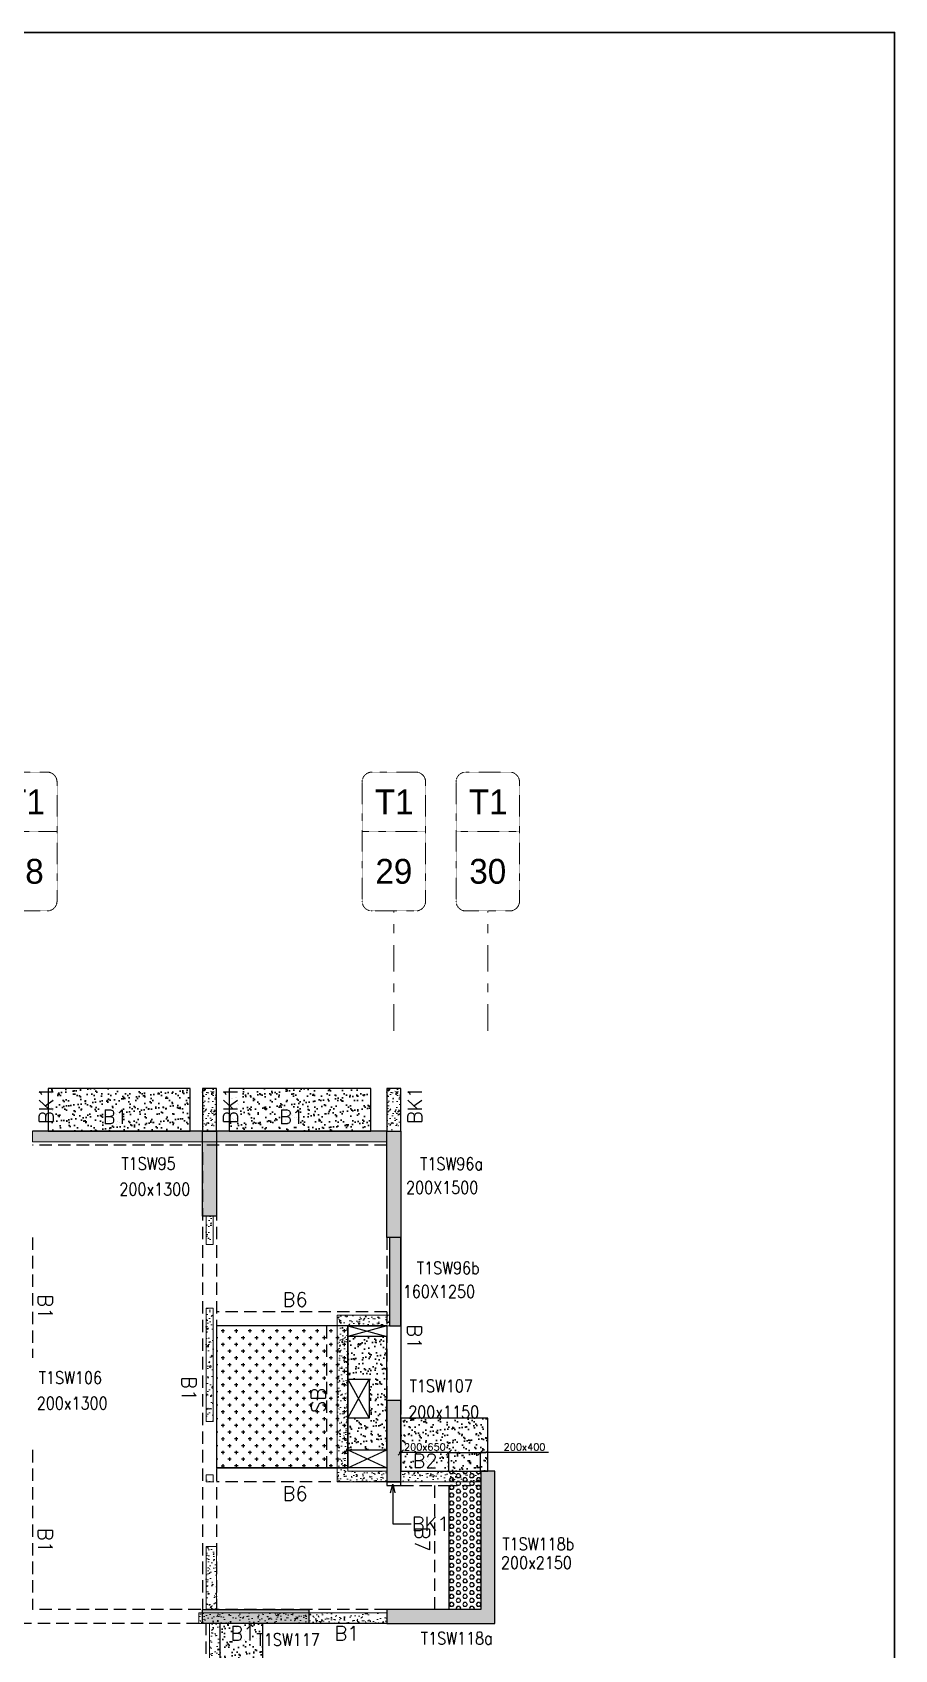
# Model space of a CAD drawing. Header units: millimetres. Extents: x 1078357 to 2594950, y -4969473 to -4636555.
# Drawn here: x 1667533 to 1679699, y -4659813 to -4636994 of the extents above; entities that cross this region are included whole.
import ezdxf
from ezdxf.enums import TextEntityAlignment as Align

# ---------------------------------------------------------------- set-up
doc = ezdxf.new("R2010")
doc.units = ezdxf.units.MM
doc.header["$PDMODE"] = 35
for name, pattern in [('CENTER', [2, 1.25, -0.25, 0.25, -0.25]), ('CONTINOUS', [0]), ('DGN STYLE 7', [8.34, 3.75, -1.67, 1.25, -1.67]), ('HIDDEN', [0.375, 0.25, -0.125]), ('New Retail block$0$CONTINOUS', [0])]:
    doc.linetypes.add(name, pattern=pattern)
doc.layers.get('0').update_dxf_attribs({"lineweight": 0})
doc.layers.get('Defpoints').update_dxf_attribs({"lineweight": 0})
for name, color, linetype, lineweight in [('A-_ANOTDIMA_D-', 6, 'Continuous', 13), ('A-_ANOTGRID_E-', 8, 'DGN STYLE 7', 13), ('Boundary', 40, 'Continuous', 30), ('COL. NO.', 30, 'Continuous', 25), ('COL. SIZE', 7, 'Continuous', 25), ('DIM', 9, 'Continuous', 25), ('GRID LINE', 8, 'Continuous', 0), ('HATCH', 8, 'Continuous', 30), ('S-NON STR RCC WALL', 8, 'Continuous', 0)]:
    doc.layers.add(name, color=color, linetype=linetype, lineweight=lineweight)
for name, color, linetype in [('B-200x325', 201, 'HIDDEN'), ('B-200x375', 41, 'HIDDEN'), ('B-200x400', 44, 'HIDDEN'), ('B-200x650', 241, 'HIDDEN'), ('B-300xSLAB THK.', 151, 'Continuous'), ('BK1-200x650', 241, 'HIDDEN'), ('DC BEAM NO.', 7, 'Continuous'), ('DROP SLAB', 8, 'Continuous'), ('S-COLUMN_SHEAR WALL', 1, 'Continuous'), ('S-PROJECTION', 54, 'New Retail block$0$CONTINOUS'), ('SLAB FOLD', 8, 'Continuous')]:
    doc.layers.add(name, color=color, linetype=linetype)
doc.styles.add('Roman', font='romans')
doc.styles.add('ROMANS', font='romans.shx', dxfattribs={"width": 0.85})
doc.styles.get("Standard").update_dxf_attribs({"font": 'Adani Regular.ttf', "height": 500})
doc.dimstyles.new('HARESH', dxfattribs={"dimtxt": 150, "dimasz": 75, "dimexe": 0, "dimexo": 0, "dimgap": 25, "dimtad": 1, "dimdec": 0, "dimdsep": 46, "dimtxsty": 'Roman', "dimblk": 'OBLIQUE', "dimcen": 225, "dimdle": 25, "dimclrd": 2, "dimclre": 2, "dimclrt": 7, "dimadec": 8, "dimazin": 1, "dimtfac": 1, "dimtdec": 0, "dimtmove": 0, "dimatfit": 0, "dimfxl": 1, "dimlwd": -1, "dimlwe": -1, "dimarcsym": 0})
pattern_1 = [(50, (-4755937.19, 23343877.28), (182.184669, -15.9390855), [19.05, -209.55]), (355, (-4755937.19, 23343877.28), (-35.2434214, 191.0568452), [15.24, -167.6405842]), (100.4514447, (-4755922, 23343875.95), (146.9412471, 175.1177519), [16.1900088, -178.0902446]), (46.1842, (-4755937.19, 23343928.08), (271.0790409, -42.042328), [28.575, -314.325]), (96.6355576, (-4755914.6, 23343924.58), (237.404134, 247.4261246), [24.2850231, -267.1356082]), (351.1841512, (-4755937.2, 23343928.08), (237.404134, 247.4261246), [22.859967, -251.459732]), (21, (-4755911.79, 23343915.38), (151.6143913, -102.2651982), [19.05, -209.55]), (326, (-4755911.79, 23343915.38), (61.8020283, 184.1879661), [15.24, -167.64]), (71.451445, (-4755899.15, 23343906.86), (213.4164193, 81.9227689), [16.1900088, -178.0899376]), (37.5, (-4755937.19, 23343877.28), (3.08860325, 84.55503887), [0, -165.608, 0, -170.18, 0, -168.275]), (7.5, (-4755937.19, 23343877.28), (66.8196625, 100.18057482), [0, -97.028, 0, -161.798, 0, -64.135]), (327.5, (-4755993.83, 23343877.28), (135.59059517, -5.728744), [0, -63.5, 0, -198.12, 0, -262.89]), (317.5, (-4756019.23, 23343877.28), (148.1291814, 25.42649103), [0, -82.55, 0, -131.572, 0, -186.69])]
pattern_2 = [(50, (-3658712.47, 18659858.1), (182.184669, -15.9390855), [19.05, -209.55]), (355, (-3658712.47, 18659858.1), (-35.2434214, 191.0568452), [15.24, -167.6405842]), (100.4514447, (-3658697.29, 18659856.77), (146.9412471, 175.1177519), [16.1900088, -178.0902446]), (46.1842, (-3658712.47, 18659908.9), (271.0790409, -42.042328), [28.575, -314.325]), (96.6355576, (-3658689.88, 18659905.4), (237.404134, 247.4261246), [24.285023, -267.135608]), (351.1841512, (-3658712.47, 18659908.9), (237.404134, 247.4261246), [22.859967, -251.459732]), (21, (-3658687.07, 18659896.2), (151.6143913, -102.2651982), [19.05, -209.55]), (326, (-3658687.07, 18659896.2), (61.8020283, 184.1879661), [15.24, -167.64]), (71.451445, (-3658674.44, 18659887.67), (213.4164193, 81.9227689), [16.1900088, -178.0899376]), (37.5, (-3658712.47, 18659858.096), (3.08860325, 84.55503887), [0, -165.608, 0, -170.18, 0, -168.275]), (7.5, (-3658712.47, 18659858.1), (66.8196625, 100.18057482), [0, -97.028, 0, -161.798, 0, -64.135]), (327.5, (-3658769.114, 18659858.096), (135.59059517, -5.728744), [0, -63.5, 0, -198.12, 0, -262.89]), (317.5, (-3658794.51, 18659858.1), (148.1291814, 25.42649103), [0, -82.55, 0, -131.572, 0, -186.69])]
pattern_3 = [(37.4701541, (-1322400.03, 9335074.12), (-4.7236114, 146.8264517), [0, -115.824, 0, -129.54, 0, -123.825]), (7.4701541, (-1322400.03, 9335074.12), (134.9689868, 214.9772528), [0, -62.484, 0, -104.394, 0, -40.005]), (327.4701541, (-1322493.75, 9335074.16), (237.2979035, 0.3075449), [0, -38.1, 0, -137.16, 0, -179.07]), (317.4701541, (-1322493.75, 9335074.16), (229.1017424, 66.759465), [0, -19.05, 0, -89.916, 0, -102.87])]

# ---------------------------------------------------------------- blocks, each defined once
blk = doc.blocks.new('_Oblique')
at = {"color": 0, "linetype": 'ByBlock', "lineweight": -2}
blk.add_line((-0.5, -0.5), (0.5, 0.5), dxfattribs=at)
blk = doc.blocks.new('*D1164')
at = {"layer": 'Defpoints', "color": 0, "ltscale": 700, "transparency": 16777216}
for p in [(1673858, -4657030), (1673408, -4657296, 0), (1673858, -4657296, 0)]:
    blk.add_point(p, dxfattribs=at)
at = {"layer": 'DIM', "color": 2, "ltscale": 700, "transparency": 16777216}
for p, q in [((1673408, -4657030), (1673333, -4657030)), ((1673408, -4657296), (1673408, -4657030)), ((1673408, -4657030), (1673858, -4657030)), ((1673408, -4657030), (1673858, -4657030)), ((1673858, -4657296), (1673858, -4657030)), ((1673858, -4657030), (1673933, -4657030)), ((1674814, -4657030), (1673858, -4657030))]:
    blk.add_line(p, q, dxfattribs=at)
at = {"layer": 'DIM', "color": 2, "ltscale": 700, "transparency": 16777216, "xscale": 75, "yscale": 75, "zscale": 75}
blk.add_blockref('_Oblique', (1673408, -4657030), dxfattribs=at)
at = {"layer": 'DIM', "color": 2, "ltscale": 700, "transparency": 16777216, "xscale": 75, "yscale": 75, "zscale": 75, "rotation": 180}
blk.add_blockref('_Oblique', (1673858, -4657030), dxfattribs=at)
at = {"layer": 'DIM', "color": 7, "ltscale": 700, "transparency": 16777216, "insert": (1674477, -4656955), "char_height": 150, "attachment_point": 5, "style": 'Roman'}
blk.add_mtext('{\\H0.666667x;200x400}', dxfattribs=at)
blk = doc.blocks.new('*D1165')
at = {"layer": 'Defpoints', "color": 0, "ltscale": 700, "transparency": 16777216}
for p in [(1672733, -4657030), (1672733, -4657296, 0), (1673408, -4657296)]:
    blk.add_point(p, dxfattribs=at)
at = {"layer": 'DIM', "color": 2, "ltscale": 700, "transparency": 16777216}
for p, q in [((1673433, -4657030), (1672708, -4657030)), ((1672733, -4657296), (1672733, -4657030)), ((1673408, -4657296), (1673408, -4657030))]:
    blk.add_line(p, q, dxfattribs=at)
at = {"layer": 'DIM', "color": 2, "ltscale": 700, "transparency": 16777216, "xscale": 75, "yscale": 75, "zscale": 75, "rotation": 180}
blk.add_blockref('_Oblique', (1672733, -4657030), dxfattribs=at)
at = {"layer": 'DIM', "color": 2, "ltscale": 700, "transparency": 16777216, "xscale": 75, "yscale": 75, "zscale": 75}
blk.add_blockref('_Oblique', (1673408, -4657030), dxfattribs=at)
at = {"layer": 'DIM', "color": 7, "ltscale": 700, "transparency": 16777216, "insert": (1673071, -4656955), "char_height": 150, "attachment_point": 5, "style": 'Roman'}
blk.add_mtext('{\\H0.666667x;200x650}', dxfattribs=at)
blk = doc.blocks.new('G$CD63B60BD')
at = {"layer": 'COL. NO.', "linetype": 'Continuous', "style": 'ROMANS', "width": 0.85}
for s, p in [('T1SW95', (85332, 15354, -320)), ('T1SW96a', (89546, 15350, -320)), ('T1SW96b', (89500, 13881, -320)), ('T1SW106', (84166, 12333, -320)), ('T1SW107', (89398, 12216, -320)), ('T1SW118b', (90707, 9987, -320)), ('T1SW117', (87238, 8637, -320)), ('T1SW118a', (89556, 8656, -320))]:
    blk.add_text(s, height=175, dxfattribs=at).set_placement(p)
at = {"layer": 'COL. SIZE', "linetype": 'Continuous', "style": 'ROMANS', "width": 0.85}
for s, p in [('200x1300', (85302, 14992, -320)), ('200X1500', (89347, 15016, -320)), ('160X1250', (89301, 13548, -320)), ('200x1300', (84137, 11973, -320)), ('200x1150', (89378, 11848, -320)), ('200x2150', (90686, 9723, -320))]:
    blk.add_text(s, height=175, dxfattribs=at).set_placement(p)
blk = doc.blocks.new('Tower grid nomenclature-ex')
at = {"layer": 'A-_ANOTGRID_E-'}
blk.add_lwpolyline([(-1250, -600), (1750, -600, 0.414214), (2000, -350), (2000, 750, 0.414214), (1750, 1000), (-1250, 1000, 0.414214), (-1500, 750), (-1500, -350, 0.414214)], format="xyb", close=True, dxfattribs=at)
blk.add_lwpolyline([(0, 1000), (0, -600)], dxfattribs=at)
at = {"layer": 'A-_ANOTGRID_E-', "flags": 8}
for p in [(-1235, 400), (1788, 400)]:
    blk.add_attdef('GRID', text='', height=625, dxfattribs=at).set_placement(p, align=Align.MIDDLE_CENTER)
blk = doc.blocks.new('T1')
at = {"layer": 'GRID LINE', "linetype": 'DGN STYLE 7', "ltscale": 100, "elevation": 0}
for points in [[(128711, -31827), (128711, -30138)], [(130036, -31827), (130036, -30138)]]:
    blk.add_lwpolyline(points, dxfattribs=at)
at = {"layer": 'GRID LINE'}
ref = blk.add_blockref('Tower grid nomenclature-ex', (123399, -29018, 0), dxfattribs=dict(at, xscale=0.56, yscale=0.56, zscale=0.56, rotation=270))
ref.add_attrib('GRID', '28', dxfattribs={"layer": 'A-_ANOTGRID_E-', "height": 350}).set_placement((123511, -29578, 0), align=Align.MIDDLE_CENTER)
ref.add_attrib('GRID', 'T1', dxfattribs={"layer": 'A-_ANOTGRID_E-', "height": 350}).set_placement((123516, -28598, 0), align=Align.MIDDLE_CENTER)
ref = blk.add_blockref('Tower grid nomenclature-ex', (128599, -29018, 0), dxfattribs=dict(at, xscale=0.56, yscale=0.56, zscale=0.56, rotation=270))
ref.add_attrib('GRID', '29', dxfattribs={"layer": 'A-_ANOTGRID_E-', "height": 350}).set_placement((128711, -29578, 0), align=Align.MIDDLE_CENTER)
ref.add_attrib('GRID', 'T1', dxfattribs={"layer": 'A-_ANOTGRID_E-', "height": 350}).set_placement((128716, -28598, 0), align=Align.MIDDLE_CENTER)
ref = blk.add_blockref('Tower grid nomenclature-ex', (129924, -29018, 0), dxfattribs=dict(at, xscale=0.56, yscale=0.56, zscale=0.56, rotation=270))
ref.add_attrib('GRID', '30', dxfattribs={"layer": 'A-_ANOTGRID_E-', "height": 350}).set_placement((130036, -29578, 0), align=Align.MIDDLE_CENTER)
ref.add_attrib('GRID', 'T1', dxfattribs={"layer": 'A-_ANOTGRID_E-', "height": 350}).set_placement((130041, -28598, 0), align=Align.MIDDLE_CENTER)

msp = doc.modelspace()

# ---------------------------------------------------------------- hatches: boundary and pattern name
at = {"layer": 'DROP SLAB'}
h = msp.add_hatch(dxfattribs=at)
h.set_pattern_fill('CROSS', color=8, scale=15, angle=0.03079)
h.set_pattern_definition([(180.03079016, (-1680958.44, 9385210.29), (-95.1987999, -95.3011726), [47.625, -142.875]), (270.03079016, (-1680982.26, 9385234.09), (95.3011726, -95.1987999), [47.625, -142.875])])
h.paths.add_polyline_path([(1671984.1, -4655246.3), (1670133.3, -4655246.3), (1670133.3, -4657246.1), (1671984.1, -4657246.1)])
at = {"layer": 'HATCH'}
h = msp.add_hatch(dxfattribs=at)
h.set_pattern_fill('AR-SAND', color=8, scale=3, angle=179.97015)
h.set_pattern_definition(pattern_3)
h.paths.add_polyline_path([(1669758.5, -4651896.1), (1667758.5, -4651896.1), (1667758.5, -4652496.1), (1669758.5, -4652496.1)])
h = msp.add_hatch(dxfattribs=at)
h.set_pattern_fill('AR-SAND', color=8, scale=3, angle=179.97015)
h.set_pattern_definition(pattern_3)
h.paths.add_polyline_path([(1672308.5, -4651896.1), (1670308.5, -4651896.1), (1670308.5, -4652496.1), (1672308.5, -4652496.1)])
h = msp.add_hatch(dxfattribs=at)
h.set_pattern_fill('AR-SAND', color=8, scale=3, angle=0.02985)
h.set_pattern_definition([(37.47015413, (-3359514.37, 18703149.29), (-4.72361136, 146.8264517), [0, -115.824, 0, -129.54, 0, -123.825]), (7.4701541, (-3359514.37, 18703149.29), (134.9689868, 214.9772528), [0, -62.484, 0, -104.394, 0, -40.005]), (327.4701541, (-3359608.1, 18703149.34), (237.2979035, 0.3075449), [0, -38.1, 0, -137.16, 0, -179.07]), (317.4701541, (-3359608.1, 18703149.34), (229.1017424, 66.759465), [0, -19.05, 0, -89.916, 0, -102.87])])
edge = h.paths.add_edge_path()
edge.add_line((1672518.6, -4655396.1), (1671984.1, -4655396.1))
edge.add_line((1671984.1, -4655396.1), (1671984.1, -4655996.1))
edge.add_line((1671984.1, -4655996.1), (1672283.3, -4655996.1))
edge.add_line((1672283.3, -4655996.1), (1672283.3, -4656546.1))
edge.add_line((1672283.3, -4656546.1), (1671983.3, -4656546.1))
edge.add_line((1671983.3, -4656546.1), (1671983.3, -4656996.1))
edge.add_line((1671983.3, -4656996.1), (1672533.3, -4656996.1))
edge.add_line((1672533.3, -4656996.1), (1672533.3, -4655396.1))
h = msp.add_hatch(dxfattribs=at)
h.set_pattern_fill('AR-SAND', color=8, scale=3, angle=179.97015)
h.set_pattern_definition([(37.4701541, (-2419624.65, 14019093.3), (-4.72361136, 146.8264517), [0, -115.824, 0, -129.54, 0, -123.825]), (7.4701541, (-2419624.65, 14019093.3), (134.9689868, 214.9772528), [0, -62.484, 0, -104.394, 0, -40.005]), (327.4701541, (-2419718.38, 14019093.35), (237.2979035, 0.3075449), [0, -38.1, 0, -137.16, 0, -179.07]), (317.4701541, (-2419718.38, 14019093.35), (229.1017424, 66.759465), [0, -19.05, 0, -89.916, 0, -102.87])])
h.paths.add_polyline_path([(1673958.3, -4656546.1), (1672733.6, -4656546.1), (1672733.6, -4657296.1), (1673958.3, -4657296.1)])
h = msp.add_hatch(dxfattribs=at)
h.set_pattern_fill('AR-SAND', color=8, scale=3, angle=179.97015)
h.set_pattern_definition([(37.4701541, (-2416449.72, 14021843.3), (-4.72361136, 146.8264517), [0, -115.824, 0, -129.54, 0, -123.825]), (7.4701541, (-2416449.72, 14021843.3), (134.9689868, 214.9772528), [0, -62.484, 0, -104.394, 0, -40.005]), (327.4701541, (-2416543.45, 14021843.35), (237.2979035, 0.3075449), [0, -38.1, 0, -137.16, 0, -179.07]), (317.4701541, (-2416543.45, 14021843.35), (229.1017424, 66.759465), [0, -19.05, 0, -89.916, 0, -102.87])])
h.paths.add_polyline_path([(1670783.5, -4659446.1), (1670183.5, -4659446.1), (1670183.5, -4661446.1), (1670783.5, -4661446.1)])
at = {"layer": 'S-COLUMN_SHEAR WALL', "lineweight": 25}
h = msp.add_hatch(color=1, dxfattribs=at)
h.dxf.hatch_style = 1
h.paths.add_polyline_path([(1669933.3, -4653696.2), (1670133.3, -4653696.2), (1670133.3, -4652496.2), (1669933.3, -4652496.2)])
at = {"layer": 'S-COLUMN_SHEAR WALL', "lineweight": 25, "extrusion": (-1.00316e-06, 2.11765e-11, 1)}
h = msp.add_hatch(color=1, dxfattribs=at)
h.dxf.hatch_style = 1
h.paths.add_polyline_path([(1672533.3, -4652496.2), (1672733.3, -4652496.2), (1672733.3, -4653996.1), (1672533.3, -4653996.1)])
at = {"layer": 'S-COLUMN_SHEAR WALL', "lineweight": 25, "extrusion": (-1.00316e-06, -2.11765e-11, 1)}
h = msp.add_hatch(color=1, dxfattribs=at)
h.dxf.hatch_style = 1
h.paths.add_polyline_path([(1672573.3, -4655246.3), (1672733.3, -4655246.3), (1672733.3, -4653996.1), (1672573.3, -4653996.1)])
at = {"layer": 'S-COLUMN_SHEAR WALL', "lineweight": 25, "extrusion": (-1.00316e-06, 2.11765e-11, 1)}
h = msp.add_hatch(color=1, dxfattribs=at)
h.dxf.hatch_style = 1
h.paths.add_polyline_path([(1672533.3, -4657446.2), (1672733.3, -4657446.2), (1672733.3, -4656296.1), (1672533.3, -4656296.1)])
h = msp.add_hatch(color=1, dxfattribs=at)
h.dxf.hatch_style = 1
h.paths.add_polyline_path([(1673858.3, -4659246.2), (1672533.3, -4659246.2), (1672533.3, -4659446.2), (1674058.3, -4659446.2), (1674058.3, -4657296.2), (1673858.3, -4657296.2)])
at = {"layer": 'S-COLUMN_SHEAR WALL', "lineweight": 25}
h = msp.add_hatch(color=1, dxfattribs=at)
h.dxf.hatch_style = 1
h.paths.add_polyline_path([(1669933.3, -4659246.1), (1671433.3, -4659246.1), (1671433.3, -4659446.1), (1669933.3, -4659446.1)])
at = {"layer": 'S-NON STR RCC WALL'}
h = msp.add_hatch(dxfattribs=at)
h.set_pattern_fill('AR-CONC', color=256, angle=180)
h.set_pattern_definition([(50, (-6863911.46, 32903192.09), (182.184669, -15.93908554), [19.05, -209.55]), (355, (-6863911.46, 32903192.09), (-35.2434214, 191.0568452), [15.24, -167.6405842]), (100.4514447, (-6863896.28, 32903190.76), (146.9412471, 175.1177519), [16.1900088, -178.0902446]), (46.1842, (-6863911.46, 32903242.89), (271.0790409, -42.0423279), [28.575, -314.325]), (96.6355576, (-6863888.87, 32903239.38), (237.404134, 247.4261246), [24.2850231, -267.1356082]), (351.1841512, (-6863911.46, 32903242.9), (237.404134, 247.4261246), [22.859967, -251.459732]), (21, (-6863886.06, 32903230.19), (151.61439127, -102.2651982), [19.05, -209.55]), (326, (-6863886.06, 32903230.19), (61.80202835, 184.1879661), [15.24, -167.64]), (71.451445, (-6863873.42, 32903221.66), (213.4164193, 81.9227689), [16.1900088, -178.0899376]), (37.5, (-6863911.46, 32903192.086), (3.08860325, 84.55503887), [0, -165.608, 0, -170.18, 0, -168.275]), (7.5, (-6863911.46, 32903192.09), (66.8196625, 100.18057482), [0, -97.028, 0, -161.798, 0, -64.135]), (327.5, (-6863968.1, 32903192.086), (135.59059517, -5.72874399), [0, -63.5, 0, -198.12, 0, -262.89]), (317.5, (-6863993.5, 32903192.09), (148.1291814, 25.42649103), [0, -82.55, 0, -131.572, 0, -186.69])])
h.paths.add_polyline_path([(1670133.3, -4652496.1), (1670133.3, -4651896.1), (1669933.3, -4651896.1), (1669933.3, -4652496.1), (1670133.3, -4652496.1)], is_closed=False)
h = msp.add_hatch(dxfattribs=at)
h.set_pattern_fill('AR-CONC', color=256, angle=180)
h.set_pattern_definition([(50, (-6861311.46, 32903192.09), (182.184669, -15.93908554), [19.05, -209.55]), (355, (-6861311.46, 32903192.09), (-35.2434214, 191.0568452), [15.24, -167.6405842]), (100.4514447, (-6861296.28, 32903190.76), (146.9412471, 175.1177519), [16.1900088, -178.0902446]), (46.1842, (-6861311.46, 32903242.89), (271.0790409, -42.0423279), [28.575, -314.325]), (96.6355576, (-6861288.87, 32903239.38), (237.404134, 247.4261246), [24.2850231, -267.1356082]), (351.1841512, (-6861311.46, 32903242.9), (237.404134, 247.4261246), [22.859967, -251.459732]), (21, (-6861286.06, 32903230.19), (151.61439127, -102.2651982), [19.05, -209.55]), (326, (-6861286.06, 32903230.19), (61.80202835, 184.1879661), [15.24, -167.64]), (71.451445, (-6861273.42, 32903221.66), (213.4164193, 81.9227689), [16.1900088, -178.0899376]), (37.5, (-6861311.46, 32903192.086), (3.08860325, 84.55503887), [0, -165.608, 0, -170.18, 0, -168.275]), (7.5, (-6861311.46, 32903192.09), (66.8196625, 100.18057482), [0, -97.028, 0, -161.798, 0, -64.135]), (327.5, (-6861368.1, 32903192.086), (135.59059517, -5.72874399), [0, -63.5, 0, -198.12, 0, -262.89]), (317.5, (-6861393.5, 32903192.09), (148.1291814, 25.42649103), [0, -82.55, 0, -131.572, 0, -186.69])])
h.paths.add_polyline_path([(1672733.3, -4652496.1), (1672733.3, -4651896.1), (1672533.3, -4651896.1), (1672533.3, -4652496.1), (1672733.3, -4652496.1)], is_closed=False)
h = msp.add_hatch(dxfattribs=at)
h.set_pattern_fill('AR-CONC', color=256)
h.set_pattern_definition(pattern_2)
h.paths.add_polyline_path([(1662658.5, -4652496.1), (1662333.5, -4652496.1), (1662333.5, -4652646.1), (1662658.5, -4652646.1)])
h.paths.add_polyline_path([(1664458.5, -4652496.1), (1662658.5, -4652496.1), (1662658.5, -4652646.1), (1664458.5, -4652646.1)])
h.paths.add_polyline_path([(1670408.5, -4652496.2), (1669658.5, -4652496.2), (1669658.5, -4652646.1), (1670408.5, -4652646.1)])
h.paths.add_polyline_path([(1669658.5, -4652496.1), (1667858.5, -4652496.1), (1667858.5, -4652646.1), (1669658.5, -4652646.1)])
h.paths.add_polyline_path([(1665208.5, -4652496.1), (1664458.5, -4652496.1), (1664458.5, -4652646.1), (1665208.5, -4652646.1)])
h.paths.add_polyline_path([(1667008.5, -4652496.1), (1665208.5, -4652496.1), (1665208.5, -4652646.1), (1667008.5, -4652646.1)])
h.paths.add_polyline_path([(1672530.6, -4652496.1), (1672208.5, -4652496.1), (1672208.5, -4652646.1), (1672530.6, -4652646.1)])
h.paths.add_polyline_path([(1667858.5, -4652496.1), (1667533.5, -4652496.1), (1667533.5, -4652646.1), (1667858.5, -4652646.1)])
h.paths.add_polyline_path([(1667333.5, -4652496.1), (1667008.5, -4652496.1), (1667008.5, -4652646.1), (1667333.5, -4652646.1)])
h.paths.add_polyline_path([(1672208.5, -4652496.1), (1670408.5, -4652496.1), (1670408.5, -4652646.1), (1672208.5, -4652646.1)])
h = msp.add_hatch(dxfattribs=at)
h.set_pattern_fill('AR-CONC', color=256, angle=180)
h.set_pattern_definition([(50, (1670046.55, -4660402.88), (182.1847, -15.939), [19.05, -209.55]), (355, (1670046.55, -4660402.88), (-35.2434, 191.057), [15.24, -167.6406]), (100.4514, (1670061.73, -4660404.2), (146.9412, 175.1178), [16.19, -178.09]), (46.1842, (1670046.55, -4660352.08), (271.079, -42.042), [28.575, -314.325]), (96.6356, (1670069.14, -4660355.58), (237.404, 247.426), [24.285, -267.136]), (351.184, (1670046.55, -4660352.08), (237.404, 247.426), [22.86, -251.46]), (21, (1670071.95, -4660364.78), (151.6144, -102.2652), [19.05, -209.55]), (326, (1670071.95, -4660364.78), (61.802, 184.188), [15.24, -167.64]), (71.4514, (1670084.58, -4660373.3), (213.4164, 81.923), [16.19, -178.09]), (37.5, (1670046.55, -4660402.877), (3.0886, 84.55504), [0, -165.608, 0, -170.18, 0, -168.275]), (7.5, (1670046.55, -4660402.88), (66.8197, 100.1806), [0, -97.028, 0, -161.798, 0, -64.135]), (327.5, (1669989.91, -4660402.88), (135.5906, -5.72874), [0, -63.5, 0, -198.12, 0, -262.89]), (317.5, (1669964.51, -4660402.88), (148.1292, 25.4265), [0, -82.55, 0, -131.572, 0, -186.69])])
h.paths.add_polyline_path([(1669983.5, -4653696.2), (1670083.5, -4653696.2), (1670083.5, -4654096.1), (1669983.5, -4654096.1)])
h = msp.add_hatch(dxfattribs=at)
h.set_pattern_fill('AR-CONC', color=256, angle=180)
h.set_pattern_definition([(50, (2767271.26, -9344422.06), (182.184669, -15.9390855), [19.05, -209.55]), (355, (2767271.26, -9344422.06), (-35.2434214, 191.056845), [15.24, -167.640584]), (100.4514447, (2767286.45, -9344423.4), (146.941247, 175.117752), [16.190009, -178.0902446]), (46.1842, (2767271.26, -9344371.26), (271.079041, -42.042328), [28.575, -314.325]), (96.6355576, (2767293.85, -9344374.77), (237.404134, 247.426125), [24.285023, -267.135608]), (351.184151, (2767271.26, -9344371.26), (237.404134, 247.426125), [22.859967, -251.459732]), (21, (2767296.66, -9344383.96), (151.6143913, -102.265198), [19.05, -209.55]), (326, (2767296.66, -9344383.96), (61.802028, 184.187966), [15.24, -167.64]), (71.451445, (2767309.3, -9344392.49), (213.416419, 81.922769), [16.190009, -178.0899376]), (37.5, (2767271.265, -9344422.064), (3.08860325, 84.5550389), [0, -165.608, 0, -170.18, 0, -168.275]), (7.5, (2767271.26, -9344422.06), (66.8196625, 100.1805748), [0, -97.028, 0, -161.798, 0, -64.135]), (327.5, (2767214.62, -9344422.064), (135.5905952, -5.728744), [0, -63.5, 0, -198.12, 0, -262.89]), (317.5, (2767189.22, -9344422.06), (148.1291814, 25.426491), [0, -82.55, 0, -131.572, 0, -186.69])])
h.paths.add_polyline_path([(1669983.5, -4654996.1), (1670083.5, -4654996.1), (1670083.5, -4656596.1), (1669983.5, -4656596.1)])
h = msp.add_hatch(dxfattribs=at)
h.set_pattern_fill('AR-CONC', color=256)
h.set_pattern_definition(pattern_1)
h.paths.add_polyline_path([(1671833.5, -4655096.1), (1671833.5, -4657446.1), (1672533.5, -4657446.1), (1672533.5, -4657296.1), (1671983.5, -4657296.1), (1671983.5, -4655246.1), (1672573.5, -4655246.1), (1672573.5, -4655096.1)])
h = msp.add_hatch(dxfattribs=at)
h.set_pattern_fill('AR-CONC', color=256, angle=180)
h.set_pattern_definition([(50, (2767258.05, -9345786.73), (182.184669, -15.9390855), [19.05, -209.55]), (355, (2767258.05, -9345786.73), (-35.2434214, 191.056845), [15.24, -167.640584]), (100.4514447, (2767273.23, -9345788.06), (146.941247, 175.117752), [16.190009, -178.0902446]), (46.1842, (2767258.05, -9345735.93), (271.079041, -42.042328), [28.575, -314.325]), (96.6355576, (2767280.64, -9345739.43), (237.404134, 247.426125), [24.285023, -267.135608]), (351.184151, (2767258.05, -9345735.93), (237.404134, 247.426125), [22.859967, -251.459732]), (21, (2767283.45, -9345748.63), (151.6143913, -102.265198), [19.05, -209.55]), (326, (2767283.45, -9345748.63), (61.802028, 184.187966), [15.24, -167.64]), (71.451445, (2767296.09, -9345757.15), (213.416419, 81.922769), [16.190009, -178.0899376]), (37.5, (2767258.05, -9345786.73), (3.08860325, 84.5550389), [0, -165.608, 0, -170.18, 0, -168.275]), (7.5, (2767258.05, -9345786.73), (66.8196625, 100.1805748), [0, -97.028, 0, -161.798, 0, -64.135]), (327.5, (2767201.41, -9345786.73), (135.5905952, -5.728744), [0, -63.5, 0, -198.12, 0, -262.89]), (317.5, (2767176.01, -9345786.73), (148.1291814, 25.426491), [0, -82.55, 0, -131.572, 0, -186.69])])
h.paths.add_polyline_path([(1669983.5, -4657446.1), (1670083.5, -4657446.1), (1670083.5, -4657346.1), (1669983.5, -4657346.1)])
h = msp.add_hatch(dxfattribs=at)
h.set_pattern_fill('AR-CONC', color=256)
h.set_pattern_definition(pattern_1)
h.paths.add_polyline_path([(1673858.5, -4657296.1), (1672733.5, -4657296.1), (1672733.5, -4657446.1), (1673858.5, -4657446.1)])
h = msp.add_hatch(dxfattribs=at)
h.set_pattern_fill('AR-CONC', color=256, angle=180)
h.set_pattern_definition([(50, (-5781551.65, 28027896.46), (182.184669, -15.93908554), [19.05, -209.55]), (355, (-5781551.65, 28027896.46), (-35.2434214, 191.0568452), [15.24, -167.6405842]), (100.4514447, (-5781536.47, 28027895.14), (146.9412471, 175.1177519), [16.1900088, -178.0902446]), (46.1842, (-5781551.65, 28027947.26), (271.0790409, -42.042328), [28.575, -314.325]), (96.6355576, (-5781529.06, 28027943.76), (237.404134, 247.4261246), [24.2850231, -267.1356082]), (351.1841512, (-5781551.65, 28027947.26), (237.404134, 247.4261246), [22.859967, -251.459732]), (21, (-5781526.25, 28027934.56), (151.6143913, -102.2651982), [19.05, -209.55]), (326, (-5781526.25, 28027934.56), (61.8020283, 184.1879661), [15.24, -167.64]), (71.451445, (-5781513.61, 28027926.04), (213.4164193, 81.9227689), [16.1900088, -178.0899376]), (37.5, (-5781551.65, 28027896.463), (3.08860325, 84.55503887), [0, -165.608, 0, -170.18, 0, -168.275]), (7.5, (-5781551.65, 28027896.46), (66.8196625, 100.18057482), [0, -97.028, 0, -161.798, 0, -64.135]), (327.5, (-5781608.29, 28027896.46), (135.59059517, -5.72874399), [0, -63.5, 0, -198.12, 0, -262.89]), (317.5, (-5781633.69, 28027896.46), (148.1291814, 25.42649103), [0, -82.55, 0, -131.572, 0, -186.69])])
h.paths.add_polyline_path([(1669983.5, -4658356.1), (1670133.5, -4658356.1), (1670133.5, -4659246), (1669983.5, -4659246)])
h = msp.add_hatch(dxfattribs=at)
h.set_pattern_fill('AR-CONC', color=256)
h.set_pattern_definition(pattern_2)
h.paths.add_polyline_path([(1672533.5, -4659446.1), (1672533.5, -4659296.1), (1669883.5, -4659296.1), (1669883.5, -4659446.1), (1670033.5, -4659446.1), (1670033.5, -4661596.1), (1672533.5, -4661596.1), (1672533.5, -4661446.1), (1670183.5, -4661446.1), (1670183.5, -4659446.1)])
at = {"layer": 'SLAB FOLD', "ltscale": 1000}
h = msp.add_hatch(dxfattribs=at)
h.set_pattern_fill('HEX', color=8, scale=10, angle=180)
h.set_pattern_definition([(180, (488933.74, 213528.074), (-7e-15, -54.99261315), [31.75, -63.5]), (300, (488933.74, 213528.074), (47.625, 27.4963066), [31.75, -63.5]), (240, (488901.99, 213528.074), (47.625, -27.4963066), [31.75, -63.5])])
h.paths.add_polyline_path([(1673858.3, -4659235.6), (1673408.3, -4659235.6), (1673408.2, -4657296.1), (1673858.2, -4657296.1)])

# ---------------------------------------------------------------- linework, layer by layer
at = {"layer": 'B-200x325', "ltscale": 700}
for p, q in [((1672533.3, -4655046.3, 0), (1670133.3, -4655046.3, 0)), ((1672533.1, -4657446.1, 0), (1670133.3, -4657446.1, 0))]:
    msp.add_line(p, q, dxfattribs=at)
at = {"layer": 'B-200x325', "linetype": 'Continuous', "ltscale": 700}
for p, q in [((1672533.3, -4655246.3, 0), (1670133.3, -4655246.3, 0)), ((1671984.1, -4655246.3, 0), (1671984.1, -4657246.1, 0)), ((1672533.1, -4657246.1, 0), (1670133.3, -4657246.1, 0))]:
    msp.add_line(p, q, dxfattribs=at)
at = {"layer": 'B-200x375', "ltscale": 700}
msp.add_line((1673208.1, -4657496.1, 0), (1673208.1, -4659246.1), dxfattribs=at)
at = {"layer": 'B-200x375', "linetype": 'Continuous', "ltscale": 700}
msp.add_line((1673408.1, -4657496.1, 0), (1673408.1, -4659235.5, 0), dxfattribs=at)
at = {"layer": 'B-200x400', "linetype": 'Continuous', "ltscale": 500}
msp.add_line((1673408.1, -4657296.1, 0), (1673858.1, -4657296.1, 0), dxfattribs=at)
at = {"layer": 'B-200x400', "linetype": 'HIDDEN', "ltscale": 500}
msp.add_line((1673408.1, -4657496.1, 0), (1673858.3, -4657496.1, 0), dxfattribs=at)
at = {"layer": 'B-200x650', "linetype": 'CONTINOUS', "ltscale": 700}
for p, q in [((1670133.3, -4651896.1, 0), (1669933.3, -4651896.1, 0)), ((1669933.3, -4651896.1, 0), (1669933.3, -4652496.1)), ((1670133.3, -4652496.1), (1670133.3, -4651896.1, 0)), ((1672733.3, -4651896.1, 0), (1672533.3, -4651896.1, 0)), ((1672533.3, -4651896.1, 0), (1672533.3, -4652496.1)), ((1672733.3, -4652496.1), (1672733.3, -4651896.1, 0)), ((1672533.5, -4652496.1, 0), (1667533.5, -4652496.3, 0)), ((1672733.5, -4653996.1, 0), (1672733.5, -4656496.1, 0)), ((1672733.5, -4657296.1, 0), (1673408.1, -4657296.1, 0)), ((1672533.5, -4659446, 0), (1670183.5, -4659446, 0)), ((1670183.5, -4661446.1, 0), (1670183.5, -4659446.1, 0))]:
    msp.add_line(p, q, dxfattribs=at)
at = {"layer": 'B-200x650', "linetype": 'HIDDEN', "ltscale": 700}
for p, q in [((1672533.5, -4652696.1, 0), (1667533.5, -4652696.2, 0)), ((1669933.5, -4652796.2, 0), (1669933.5, -4659246, 0)), ((1670133.5, -4652796.2, 0), (1670133.5, -4659246, 0)), ((1667533.5, -4653996.1, 0), (1667533.5, -4655696.1, 0)), ((1672533.5, -4653996.1, 0), (1672533.5, -4656496.1, 0)), ((1672534.2, -4654296.1, 0), (1672533.5, -4654296.1, 0)), ((1667533.5, -4656996.2, 0), (1667533.5, -4659246.1, 0)), ((1672733.5, -4657496.1, 0), (1673408.1, -4657496.1, 0)), ((1672533.5, -4659246, 0), (1667533.5, -4659246, 0)), ((1669883.5, -4659446, 0), (1661658.3, -4659446, 0)), ((1669983.5, -4661446.1, 0), (1669983.5, -4659446.1, 0))]:
    msp.add_line(p, q, dxfattribs=at)
at = {"layer": 'B-300xSLAB THK.', "linetype": 'HIDDEN', "ltscale": 700}
for p, q in [((1671684.1, -4655246.3, 0), (1671684.1, -4657246.1, 0)), ((1671984.1, -4655246.3, 0), (1671984.1, -4657246.1, 0))]:
    msp.add_line(p, q, dxfattribs=at)
at = {"layer": 'BK1-200x650', "linetype": 'Continuous', "ltscale": 700, "elevation": 0}
msp.add_lwpolyline([(1672733.6, -4657446.2), (1672533.6, -4657446.2), (1672533.6, -4657496.4), (1672733.6, -4657496.4)], close=True, dxfattribs=at)
at = {"layer": 'Boundary', "ltscale": 700, "elevation": 0}
msp.add_lwpolyline([(1574104.5, -4636994.1), (1679698.7, -4636994.1), (1679698.7, -4682741.1), (1574104.5, -4682741.1)], close=True, dxfattribs=at)
at = {"layer": 'DROP SLAB', "color": 3, "linetype": 'CONTINOUS', "ltscale": 500}
for p, q in [((1672533.3, -4655246.1, 0), (1671983.3, -4655396.1, 0)), ((1671984.1, -4655246.3, 0), (1672533.3, -4655396.1, 0)), ((1671983.3, -4655996.1, 0), (1672283.3, -4656546.1, 0)), ((1671983.3, -4656546.1, 0), (1672283.3, -4655996.1, 0)), ((1671983.6, -4656996.2, 0), (1672533.5, -4657246.2, 0)), ((1671983.6, -4657246.2, 0), (1672533.6, -4656996.2, 0))]:
    msp.add_line(p, q, dxfattribs=at)
at = {"layer": 'DROP SLAB', "color": 3, "linetype": 'CONTINOUS', "ltscale": 500, "elevation": 0}
for points in [[(1671984.1, -4655246.3), (1670133.3, -4655246.3), (1670133.3, -4657246.1), (1671984.1, -4657246.1)], [(1671983.3, -4655246.3), (1672533.3, -4655246.3), (1672533.3, -4655396.1), (1671983.3, -4655396.1)], [(1671983.3, -4655996.1), (1672283.3, -4655996.1), (1672283.3, -4656546.1), (1671983.3, -4656546.1)], [(1671983.6, -4656996.2), (1672533.5, -4656996.2), (1672533.5, -4657246.2), (1671983.6, -4657246.2)]]:
    msp.add_lwpolyline(points, close=True, dxfattribs=at)
at = {"layer": 'S-COLUMN_SHEAR WALL', "color": 1, "lineweight": 25, "elevation": 0}
for points in [[(1669933.3, -4652496.2), (1670133.3, -4652496.2), (1670133.3, -4653696.2), (1669933.3, -4653696.2)], [(1669933.3, -4659246.1), (1671433.3, -4659246.1), (1671433.3, -4659446.1), (1669933.3, -4659446.1)]]:
    msp.add_lwpolyline(points, close=True, dxfattribs=at)
at = {"layer": 'S-COLUMN_SHEAR WALL', "color": 1, "lineweight": 25, "extrusion": (-1.00316e-06, 2.11765e-11, 1), "elevation": -1.7}
for points in [[(1672533.3, -4652496.2), (1672733.3, -4652496.2), (1672733.3, -4653996.1), (1672533.3, -4653996.1)], [(1672533.3, -4657446.2), (1672733.3, -4657446.2), (1672733.3, -4656296.1), (1672533.3, -4656296.1)]]:
    msp.add_lwpolyline(points, close=True, dxfattribs=at)
at = {"layer": 'S-COLUMN_SHEAR WALL', "color": 1, "lineweight": 25, "extrusion": (-1.00316e-06, -2.11765e-11, 1), "elevation": -1.7}
msp.add_lwpolyline([(1672573.3, -4655246.3), (1672733.3, -4655246.3), (1672733.3, -4653996.1), (1672573.3, -4653996.1)], close=True, dxfattribs=at)
at = {"layer": 'S-COLUMN_SHEAR WALL', "color": 1, "lineweight": 25, "extrusion": (-1.00316e-06, 2.11765e-11, 1), "elevation": -1.7}
msp.add_lwpolyline([(1673858.3, -4659246.2), (1672533.3, -4659246.2), (1672533.3, -4659446.2), (1674058.3, -4659446.2), (1674058.3, -4657296.2), (1673858.3, -4657296.2), (1673858.3, -4659246.2)], dxfattribs=at)
at = {"layer": 'S-NON STR RCC WALL', "elevation": 0}
for points in [[(1672530.6, -4652496.1), (1667533.5, -4652496.1), (1667533.5, -4652646.1), (1672530.6, -4652646.1)], [(1669983.5, -4653696.2), (1670083.5, -4653696.2), (1670083.5, -4654096.1), (1669983.5, -4654096.1)], [(1671833.5, -4655096.1), (1671833.5, -4657446.1), (1672533.5, -4657446.1), (1672533.5, -4657296.1), (1671983.5, -4657296.1), (1671983.5, -4655246.1), (1672573.5, -4655246.1), (1672573.5, -4655096.1)], [(1673858.5, -4657296.1), (1672733.5, -4657296.1), (1672733.5, -4657446.1), (1673858.5, -4657446.1)], [(1672533.5, -4659446.1), (1672533.5, -4659296.1), (1669883.5, -4659296.1), (1669883.5, -4659446.1), (1670033.5, -4659446.1), (1670033.5, -4661596.1), (1672533.5, -4661596.1), (1672533.5, -4661446.1), (1670183.5, -4661446.1), (1670183.5, -4659446.1)]]:
    msp.add_lwpolyline(points, close=True, dxfattribs=at)
at = {"layer": 'S-NON STR RCC WALL', "ltscale": 700, "elevation": 0}
for points in [[(1669983.5, -4654996.1), (1670083.5, -4654996.1), (1670083.5, -4656596.1), (1669983.5, -4656596.1)], [(1669983.5, -4657446.1), (1670083.5, -4657446.1), (1670083.5, -4657346.1), (1669983.5, -4657346.1)], [(1669983.5, -4658356.1), (1670133.5, -4658356.1), (1670133.5, -4659246), (1669983.5, -4659246)]]:
    msp.add_lwpolyline(points, close=True, dxfattribs=at)
at = {"layer": 'S-PROJECTION'}
msp.add_line((1670783.5, -4661446.1, 0), (1670783.5, -4659446, 0), dxfattribs=at)
at = {"layer": 'S-PROJECTION', "elevation": 0}
for points in [[(1669758.5, -4651896.1), (1667758.5, -4651896.1), (1667758.5, -4652496.1), (1669758.5, -4652496.1)], [(1672308.5, -4651896.1), (1670308.5, -4651896.1), (1670308.5, -4652496.1), (1672308.5, -4652496.1)], [(1673958.3, -4656546.1), (1672733.6, -4656546.1), (1672733.6, -4657296.1), (1673958.3, -4657296.1)]]:
    msp.add_lwpolyline(points, close=True, dxfattribs=at)
at = {"layer": 'SLAB FOLD', "color": 8, "ltscale": 1000, "elevation": 0}
msp.add_lwpolyline([(1672518.6, -4655396.1), (1671984.1, -4655396.1), (1671984.1, -4655996.1), (1672283.3, -4655996.1), (1672283.3, -4656546.1), (1671983.3, -4656546.1), (1671983.3, -4656996.1), (1672533.3, -4656996.1), (1672533.3, -4655396.1)], dxfattribs=at)

# ---------------------------------------------------------------- block references
at = {"layer": 'A-_ANOTDIMA_D-', "color": 2, "linetype": 'CENTER', "ltscale": 700}
msp.add_blockref('T1', (1543922.5, -4619253.4, 0), dxfattribs=at)
at = {"layer": 'A-_ANOTDIMA_D-', "color": 2, "ltscale": 700}
msp.add_blockref('G$CD63B60BD', (1583458.3, -4668396.1, 0), dxfattribs=at)

# ---------------------------------------------------------------- texts
at = {"layer": 'B-200x325', "linetype": 'Continuous', "ltscale": 700, "style": 'ROMANS'}
for p in [(1671063.8, -4654974.2, -2.7), (1671063.8, -4657711.4, -2.7)]:
    msp.add_text('B6', height=200, rotation=0.00094, dxfattribs=at).set_placement(p)
at = {"layer": 'B-200x375', "linetype": 'Continuous', "ltscale": 700, "style": 'ROMANS'}
msp.add_text('B7', height=200, rotation=269.99866, dxfattribs=at).set_placement((1672934.1, -4658081.1, -2.7))
at = {"layer": 'B-200x650', "linetype": 'HIDDEN', "ltscale": 500, "style": 'ROMANS'}
for s, rotation, p in [('BK1', 90, (1667829, -4652395.8, 50)), ('BK1', 90, (1670429, -4652395.8, 50)), ('BK1', 90, (1673029, -4652395.8, 50)), ('B1', 359.99906, (1668526.3, -4652395.8, -2.7)), ('B1', 359.99906, (1671015.3, -4652395.8, -2.7)), ('B1', 269.99906, (1667615.9, -4654802.9, -2.7)), ('B1', 269.99906, (1672824, -4655226.2, -2.7)), ('B1', 269.99906, (1669642.7, -4655955.9, -2.7)), ('B1', 269.99906, (1667616.7, -4658098.1, -2.7)), ('B1', 359.99906, (1670326.6, -4659683.3, -2.7)), ('B1', 359.99906, (1671795.5, -4659683.4, -2.7))]:
    msp.add_text(s, height=200, rotation=rotation, dxfattribs=at).set_placement(p)
at = {"layer": 'B-300xSLAB THK.', "linetype": 'Continuous', "ltscale": 700, "style": 'ROMANS'}
msp.add_text('SB', height=200, rotation=90.00094, dxfattribs=at).set_placement((1671668.1, -4656470.6, -2.7))
at = {"layer": 'BK1-200x650', "linetype": 'Continuous', "ltscale": 700, "style": 'ROMANS'}
msp.add_text('BK1', height=200, rotation=359.99906, dxfattribs=at).set_placement((1672886.7, -4658138.2, -2.7))
at = {"layer": 'DC BEAM NO.', "linetype": 'Continuous', "ltscale": 500, "style": 'ROMANS'}
msp.add_text('B2', height=200, dxfattribs=at).set_placement((1672897.6, -4657249, -2.7))

# ---------------------------------------------------------------- dimensions: what is measured, and where the dimension line sits
at = {"layer": 'DIM', "ltscale": 700}
dim = msp.add_linear_dim(base=(1672733.1, -4657030.1, 0), p1=(1673408.1, -4657296.1, 0), p2=(1672733.1, -4657296.1, 0), angle=180, text='{\\H0.666667x;200x650}', dimstyle='HARESH', override={"dimtxsty": 'Roman', "dimtmove": 1}, dxfattribs=at)
dim.commit()
dim.dimension.update_dxf_attribs({"geometry": '*D1165', "text_midpoint": (1673070.6, -4656955.1, 0)})
dim = msp.add_linear_dim(base=(1673858.1, -4657030.1, 0), p1=(1673408.1, -4657296.1, 0), p2=(1673858.1, -4657296.1, 0), angle=180, text='{\\H0.666667x;200x400}', dimstyle='HARESH', override={"dimtxsty": 'Roman', "dimtmove": 1}, dxfattribs=at)
dim.commit()
dim.dimension.update_dxf_attribs({"geometry": '*D1164', "text_midpoint": (1674477.4, -4657051.8, 0), "dimtype": 160})

# ---------------------------------------------------------------- leaders
at = {"layer": 'BK1-200x650', "linetype": 'Continuous', "ltscale": 700}
msp.add_leader([(1672617.1, -4657476.5, 0), (1672617.1, -4658036, 0), (1672875.9, -4658036, 0)], dimstyle='HARESH', override={"dimasz": 125, "dimgap": 25, "dimtad": 0, "dimldrblk": 'Open30'}, dxfattribs=at)

doc.saveas('drawing.dxf')
